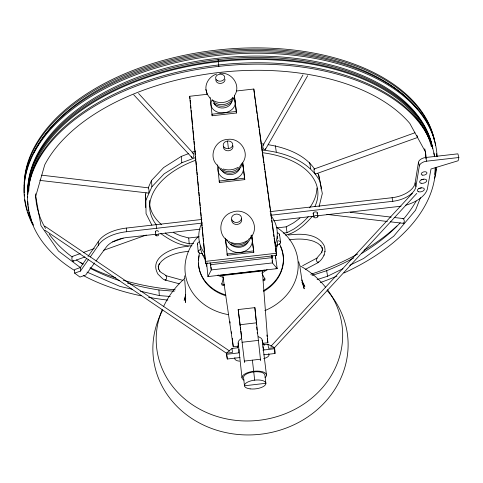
<?xml version="1.0" encoding="UTF-8"?>
<svg xmlns="http://www.w3.org/2000/svg" width="483" height="483" viewBox="0 0 483 483"><rect width="100%" height="100%" fill="white"/><g stroke="black" fill="none" stroke-linecap="round" stroke-linejoin="round"><path stroke-width="0.72" d="M184.741 275.841L184.687 278.812M241.772 164.51L241.82 163.248M305.528 269.291L317.983 262.686C323.26 258.918 326.792 251.836 324.081 245.503C317.506 233.15 300.366 233.452 288.399 235.046M206.368 91.269C204.218 83.951 209.55 76.157 216.626 74.062M185.707 298.156L185.418 302.467L185.635 292.143L184.711 279.796M270.909 215.231L392.854 201.29A21.904 11.972 -12.9 0 0 415.941 186.553L415.108 182.942L418.483 162.222A6.738 3.767 -14.6 0 1 425.728 157.494L457.89 153.835L458.85 157.512L458.138 160.748L431.005 168.99L427.262 189.439A28.201 15.329 -13 0 1 405.382 205.293M415.941 186.553L419.353 165.898L418.483 162.222M318.382 261.822L318.17 262.535M315.339 173.832C314.463 173.983 313.769 170.233 314.119 169.02L414.951 132.759M185.72 294.527L184.168 300.366L185.707 296.212M40.192 179.948L39.998 180.358M320.947 188.889L321.286 187.495L318.538 174.435L317.657 173.246M324.027 255.338L324.141 254.867M324.89 251.764L325.017 251.269M319.076 206.682L322.318 193.532L318.538 174.435M73.241 260.917L73.356 260.518M302.98 74.895L263.036 145.335C262.498 146.868 263.078 149.67 264.998 149.754L265.698 148.692M250.677 237.062C248.83 245.569 237.509 248.86 230.645 244.175M239.64 168.44C237.322 175.661 225.748 176.959 221.854 170.463M240.842 167.07L241.742 164.637M231.81 101.617C229.787 109.122 217.555 110.408 214.09 103.428M233.549 98.278C231.266 106.574 219.107 108.85 213.269 102.915M420.488 197.65L415.525 210.214L393.73 236.187L363.693 258.435L349.65 265.36M145.691 207.527L145.474 194.154L146.071 192.795M148.456 187.38L151.499 180.479L163.665 167.541L181.294 156.401L188.775 153.546M151.825 225.084L146.065 213.649L145.854 200.342L151.91 186.74L164.129 173.85L181.837 162.747L195.518 157.555M322.058 247.809L322.481 250.393L322.457 249.234L321.66 252.597L321.968 251.77C320.537 255.006 313.238 259.154 317.983 262.686M234.611 95.405C241.47 85.28 231.321 71.406 219.668 73.404M275.358 255.253L277.194 268.639L207.931 276.59L211.282 269.931L211.005 267.033M265.541 149.187L307.647 75.734M242.937 162.33C250.122 151.91 239.502 137.154 227.336 139.448C214.953 139.949 207.974 156.715 217.32 165.24M263.036 145.335L263.585 144.767M94.632 262.903L85.708 275.032L79.937 277.055L74.63 273.137L74.569 269.599L80.359 267.546L86.753 258.314M88.027 256.467L98.254 241.693A35.193 18.68 -2.6 0 1 126.383 228.067L201.888 219.445M74.63 273.137L80.432 271.09L88.546 259.431M90.255 256.98L98.369 245.322A35.265 18.614 -2.7 0 1 126.564 231.725L202.087 223.092M312.392 216.269C305.353 224.269 296.308 232.927 285.538 235.094M249.904 238.427C262.281 226.298 247.332 206.018 231.864 212.291C219.421 215.913 216.668 234.297 227.988 240.939M228.459 242.243C233.017 248.691 243.927 249.391 247.942 242.104M95.966 261.086L106.23 247.139A27.646 14.556 -2.7 0 1 130.434 237.153L155.924 234.243M240.788 167.178C236.785 174.079 225.935 175.299 220.477 169.491M148.498 188.002L149.054 190.326L148.716 193.109L40.059 180.407M417.789 137.407L315.2 174.146M270.939 346.281L412.452 193.242M273.994 348.243L416.823 193.363M238.028 347.76L232.027 348.454L226.436 353.188L227.312 359.014L239.979 357.547M316.6 258.32L317.023 258.176M232.643 97.928C227.39 103.121 218.859 104.08 212.58 100.198M263.036 280.062L264.913 278.83A11.157 3.031 56.6 0 1 262.583 274.579M263.748 280.84L264.998 280.019L264.913 278.83M261.756 273.191L267.081 269.701M402.949 218.66C404.374 218.986 404.645 222.228 403.776 223.388L390.33 221.818M80.196 253.617L72.444 256.401C71.52 257.524 71.683 260.766 73.09 261.176M277.212 227.867L286.202 226.835L293.193 223.068A84.163 48.107 -6.6 0 0 299.979 217.978M283.352 233.108L287.059 232.685L294.075 228.93A84.477 47.835 -6.6 0 0 308.226 216.692M302.654 265.728L316.794 258.176M317.096 279.597L327.577 276.24L342.96 268.657M246.946 240.878C242.327 243.698 236.567 244.356 231.429 242.659M238.053 167.329C233.627 170.01 228.139 170.638 223.224 169.014M192.174 152.248L195.603 150.938M83.716 252.349L94.288 248.552M112.599 241.971L123.171 238.173M72.909 261.273L84.917 256.98M103.277 250.417L146.355 235.022M207.521 262.921L205.673 263.549L205.305 261.412L189.674 96.28L207.575 94.257M262.354 270.969L264.612 270.202L220.465 275.274L222.82 275.509L262.354 270.969L267.86 342.755L263.199 343.292M312.036 275.419L326.659 270.703A196.261 113.499 -6.5 0 0 353.846 257.898M165.572 275.558L183.039 280.382M188.4 246.499C175.208 246.372 147.454 256.576 158.122 274.374C159.523 275.207 165.941 283.642 166.55 278.528C167.541 273.939 160.857 273.946 159.318 270.426L159.807 271.162L158.279 268.065L158.527 269.194L158.321 265.922L158.225 267.081L159.372 263.742L158.979 264.551L161.491 261.267L165.029 258.381C172.153 253.955 180.491 251.993 188.787 251.371M192.234 152.882L192.59 152.833C194.377 153.685 194.329 157.452 192.349 158.007L133.719 94.777M289.136 239.876C297.329 238.608 305.866 238.632 313.781 241.331L317.856 243.341L321.026 245.968L320.458 245.279L322.312 248.268L322.095 247.743M244.537 362.57L238.179 309.561L254.873 307.635L256.521 322.825A37.97 0.392 83.4 0 0 257.179 329.158L259.932 354.498A35.313 0.344 83.4 0 1 260.409 359.225L260.548 360.716M239.985 324.733L256.521 322.825M242.08 342.26L258.405 340.376M222.82 275.509L233.247 346.752L238.487 346.148M262.692 344.91L268.023 344.294L274.543 347.633L274.682 348.732L274.99 353.496L263.815 354.794M226.545 354.299L239.139 352.844M262.837 350.103L274.682 348.732M244.35 361.085L260.409 359.225M236.356 111.452L211.971 114.211L212.17 115.757L236.501 112.998L234.376 95.513M244.639 178.142L219.191 181.04L219.385 182.508L244.772 179.616L242.726 162.753L244.772 179.616M419.353 165.898A6.756 3.755 -14.5 0 1 426.616 161.183L458.85 157.512M270.027 211.657L392.087 197.71A21.856 12.015 -12.9 0 0 415.108 182.942M158.17 233.983L200.149 229.184M273.613 220.785L314.095 216.155M317.844 215.726L401.047 206.211M173.294 232.468A84.163 48.107 -6.6 0 0 181.053 235.891L188.714 237.992L199.062 236.809M165.258 232.927L166.852 234.388L181.536 241.808L189.221 243.885L193.671 243.378M191.986 245.811C180.89 246.71 169.527 239.785 160.827 233.603M253.672 250.906L227.07 253.955L227.258 255.32L253.792 252.277L251.721 235.203M205.305 261.412L276.415 253.255L253.816 89.029L236.664 90.967M140.378 291.171L159.299 295.584L170.294 296.477M127.367 283.05A196.261 113.499 -6.5 0 0 158.931 289.975L174.272 291.255M275.225 255.296L276.53 255.422L276.415 253.255M326.846 214.404L387.348 221.468M41.701 175.172L148.601 187.869M350.193 212.272L391.194 217.133M394.176 217.489L403.124 218.551M261.816 150.026C283.859 152.145 307.991 160.296 319.583 180.539M260.947 143.699L263.851 144.103M268.168 144.707C284.753 147.291 304.278 154.168 314.143 168.513M132.372 289.305L120.001 286.419L87 272.104M165.669 280.17L179.308 283.787M275.908 268.276L277.194 268.639L272.43 262.909L272.14 260.748M403.776 223.388L403.172 222.748M72.444 256.401L72.836 256.702M217.67 275.37L223.659 277.562M223.327 277.707A11.163 3.001 -69.8 0 1 221.763 283.787L224.577 284.819M224.052 285.743L221.939 284.97L221.763 283.787M44.762 226.116L229.624 351.05M44.883 230.174L226.467 353.242M80.933 267.98L58.449 251.063L40.977 225.639L35.7 196.309L44.744 164.818A197.016 112.889 -6.5 0 1 219.306 72.462A197.016 112.889 -6.5 0 1 409.777 123.376L425.475 151.94L425.746 157.875M314.119 169.02L314.397 169.4M138.573 93.461L193.248 153.262M210.081 98.176L207.207 94.239L205.855 89.44M165.446 280.068L165.077 279.422M301.99 282.181L304.845 286.485L301.615 279.965M218.968 167.227L220.399 169.4M226.865 239.785L228.374 242.164M191.685 157.579L191.232 156.57M417.348 136.611L417.517 137.051M302.092 281.927L304.205 288.798L301.718 278.8L299.895 266.568M416.968 135.403L417.161 136.049M298.717 261.768L299.702 265.608M206.712 92.464L207.207 94.239M431.289 146.434L430.987 145.208A203.216 117.423 -6.5 0 0 217.954 61.739A203.216 117.423 -6.5 0 0 28.745 190.978M425.728 157.494L426.616 161.183M392.087 197.71L392.854 201.29M206.483 266.35L206.072 263.012M309.657 162.481L310.69 168.658M317.307 212.822L317.905 216.432A2.095 1.135 -9.6 0 1 314.777 217.779A2.095 1.135 -9.6 0 1 314.813 215.792A2.095 1.135 -9.6 0 1 317.905 216.432M326.659 270.703L327.577 276.24M313.165 213.299L313.757 216.903M210.099 262.74L211.282 269.931L272.43 262.909L272.007 255.64M189.674 96.28L190.054 98.749M275.364 145.715L276.282 152.012M286.202 226.835L287.059 232.685M229.95 321.6L230.162 323.049M231.429 331.767L231.641 333.216M279.524 234.557L280.635 242.454M255.078 99.42L253.816 89.029M255.278 100.856L255.585 103.09M255.791 104.582L257.016 113.535M257.222 115.032L258.966 127.711M259.172 129.203L260.403 138.156M260.609 139.653L262.354 152.332M262.559 153.829L263.79 162.777M263.996 164.274L264.714 169.497M264.919 170.988L267.177 187.404M267.383 188.895L268.095 194.118M268.3 195.609L270.045 208.294M270.251 209.785L270.558 212.025M270.764 213.516L271.482 218.739M271.688 220.23L271.995 222.47M272.201 223.961L273.432 232.915M273.638 234.406L273.946 236.646M274.151 238.137L274.869 243.36M275.069 244.815L275.358 246.934M275.551 248.347L276.53 255.422L205.673 263.549L204.732 253.593M275.425 255.054L275.781 258.405M271.832 255.465L272.122 257.644L210.425 264.72L210.286 263.259M271.657 257.143L271.851 258.586M274.99 353.496L274.543 347.633L268.53 348.328L268.023 344.294M238.179 309.561L240.256 325.916M240.449 327.402L240.733 329.635M240.92 331.121L241.675 337.068M266.888 335.009L267.063 336.416M267.328 338.529L267.86 342.755M234.352 95.658L236.501 112.998M251.667 235.155L253.792 252.277M258.32 336.754A12.075 5.361 -6.6 0 1 262.191 340.153L266.465 374.977M218.081 59.584L218.859 66.328M227.541 141.024L228.429 148.649M252.38 360.155L253.666 371.282M253.732 371.898A10.729 4.438 -6.7 0 1 264.889 375.116L265.885 383.291L244.47 385.778L243.571 377.585A10.729 4.438 -6.7 0 1 253.732 371.898L254.692 380.145M241.228 338.728A12.075 5.361 -6.6 0 0 238.197 342.924L242.001 377.815M210.165 97.524L212.17 115.757M217.447 164.896L219.385 182.508M225.404 238.161L227.258 255.32M232.347 338.281L232.571 340.4M232.721 341.813L233.247 346.752M232.027 348.454L232.45 352.493L226.436 353.188L227.312 359.014M210.721 264.135L210.86 265.584M254.873 307.635L256.093 320.32M256.231 321.811L256.521 324.793M256.733 327.033L257.016 330.016M257.234 332.256L257.373 333.747M206.646 263.132L207.931 276.59M190.193 100.192L190.537 103.803M190.67 105.246L190.948 108.132M191.159 110.384L191.516 114.133M191.654 115.636L192.512 124.638M192.651 126.135L192.934 129.136M193.079 130.639L193.435 134.389M193.574 135.892L193.931 139.641M194.075 141.139L194.432 144.894M194.571 146.391L194.854 149.392M194.999 150.895L195.355 154.645M195.494 156.142L195.85 159.897M195.995 161.394L196.352 165.144M196.49 166.647L196.847 170.396M196.986 171.9L197.275 174.9M197.414 176.398L197.77 180.153M197.915 181.65L198.265 185.4M198.41 186.903L198.767 190.652M198.905 192.156L199.262 195.905M199.407 197.402L199.69 200.403M199.829 201.906L200.185 205.655M200.33 207.159L200.686 210.908M200.825 212.411L201.182 216.161M201.326 217.658L202.105 225.911M202.25 227.415L202.606 231.164M202.745 232.661L203.101 236.416M203.246 237.914L203.597 241.663M203.741 243.166L204.526 251.42M197.493 243.951L198.217 251.897M188.714 237.992L189.221 243.885M181.294 156.401L181.837 162.747M156.45 228.308L156.208 224.661A84.477 47.835 -6.6 0 1 195.331 160.362M155.52 231.623L155.761 235.281M158.931 289.975L159.299 295.584M151.499 180.479L151.91 186.74M145.474 194.154L145.854 200.342M126.383 228.067L126.564 231.725M98.254 241.693L98.369 245.322M80.359 267.546L80.432 271.09M277.604 241.283A38.869 32.947 -6.3 0 1 275.57 251.166M205.203 259.286A38.869 32.947 -6.3 0 1 200.161 245.932M277.284 236.259A38.869 32.947 -6.3 0 1 277.58 239.133M271.204 215.961A39.316 33.188 -6.3 0 1 275.207 244.253M204.436 253.032A39.316 33.188 -6.3 0 1 202.021 222.687M396.929 225.99A203.24 118.752 -6.5 0 1 364.11 250.291M357.722 253.961A203.24 118.752 -6.5 0 1 310.738 274.308M175.257 289.872A203.24 118.752 -6.5 0 1 123.213 280.243M115.63 277.888A203.24 118.752 -6.5 0 1 90.357 267.697M83.245 264.02A203.24 118.752 -6.5 0 1 80.136 262.275M34.1 152.556A205.347 119.802 -6.5 0 1 217.012 52.707A205.347 119.802 -6.5 0 1 417.288 109.098M27.712 192.699A204.025 118.13 -6.5 0 1 27.724 191.19M27.766 189.674A204.025 118.13 -6.5 0 1 220.93 59.276A204.025 118.13 -6.5 0 1 432.514 147.387M27.736 189.928A203.868 118.25 -6.5 0 1 217.549 58.286A203.868 118.25 -6.5 0 1 431.711 143.964M436.686 153.612A207.249 120.496 -6.5 0 1 436.819 156.583M436.016 169.122A207.249 120.496 -6.5 0 1 435.521 172.02M30.242 218.244A207.249 120.496 -6.5 0 1 29.662 216.885M29.107 215.521A207.249 120.496 -6.5 0 1 27.839 212.043M27.38 210.63A207.249 120.496 -6.5 0 1 24.881 199.751M24.434 196.032A207.249 120.496 -6.5 0 1 24.307 194.534M24.216 193.037A207.249 120.496 -6.5 0 1 216.408 54.199A207.249 120.496 -6.5 0 1 435.66 145.461M24.216 183.232A206.772 120.877 -6.5 0 1 219.155 49.834A206.772 120.877 -6.5 0 1 434.308 139.617M24.168 186.003A206.929 120.75 -6.5 0 1 216.758 51.452A206.929 120.75 -6.5 0 1 434.271 139.364M436.71 167.251A207.406 120.37 -6.5 0 1 434.7 178.142M32.759 224.698A207.406 120.37 -6.5 0 1 198.362 58.123A207.406 120.37 -6.5 0 1 437.079 156.655M421.436 187.827A3.58 1.938 -13.8 0 1 418.755 188.334M155.798 231.979A1.395 0.761 -3.5 0 1 155.876 230.995A1.395 0.761 -3.5 0 1 157.651 230.796A1.395 0.761 -3.5 0 1 158.189 231.701M313.763 214.041A2.089 1.141 -9.7 0 1 313.66 212.502A2.089 1.141 -9.7 0 1 316.437 211.977A2.089 1.141 -9.7 0 1 317.017 213.432M423.784 179.217A3.635 1.986 -14.1 0 1 421.067 179.73M262.619 152.719A84.477 47.835 -6.6 0 1 314.904 206.531M27.7 193.961A204.182 118.003 -6.5 0 1 218.503 60.9A204.182 118.003 -6.5 0 1 432.816 148.613A204.659 117.623 -6.5 0 0 218.334 65.018A204.659 117.623 -6.5 0 0 27.712 194.746M316.89 187.996A84.163 48.107 -6.6 0 1 309.597 207.847M161.642 224.752A84.163 48.107 -6.6 0 1 149.313 200.385M435.171 167.83A204.659 117.623 -6.5 0 1 434.706 174.472M33.55 225.253A204.659 117.623 -6.5 0 1 32.156 221.836M31.643 220.447A204.659 117.623 -6.5 0 1 29.197 211.886M28.895 210.425A204.659 117.623 -6.5 0 1 28.286 206.742M28.099 205.257A204.659 117.623 -6.5 0 1 27.773 201.52M27.658 197.758A204.659 117.623 -6.5 0 1 27.664 196.255M433.873 153.014A204.659 117.623 -6.5 0 1 434.501 156.703M435.479 167.993A204.816 117.49 -6.5 0 1 343.914 272.998M336.989 276.059A204.816 117.49 -6.5 0 1 320.289 282.579M167.83 300.112A204.816 117.49 -6.5 0 1 148.559 297.286M141.121 295.831A204.816 117.49 -6.5 0 1 83.499 275.624M74.322 270.323A204.816 117.49 -6.5 0 1 153.733 80.021A204.816 117.49 -6.5 0 1 434.603 156.613M416.165 201.013A196.261 113.499 -6.5 0 1 403.8 218.714M400.238 222.741A196.261 113.499 -6.5 0 1 361.411 253.569M119.754 280.708A196.261 113.499 -6.5 0 1 89.874 268.095M82.834 264.098A196.261 113.499 -6.5 0 1 76.399 259.981M72.094 256.926A196.261 113.499 -6.5 0 1 49.181 234.056M45.553 228.477A196.261 113.499 -6.5 0 1 35.651 193.798M424.75 148.752A196.261 113.499 -6.5 0 1 426.26 158.466M233.416 97.977A12.196 9.479 -6.2 0 1 224.16 112.829A12.196 9.479 -6.2 0 1 211.741 100.428M224.993 79.387A4.588 3.514 -6.2 0 1 220.242 83.438A4.588 3.514 -6.2 0 1 215.925 79.502M232.993 97.155A10.91 8.44 -6.2 0 1 223.237 104.6A10.91 8.44 -6.2 0 1 212.025 99.528M250.906 235.752A13.295 11.272 -6.3 0 1 241.059 252.337A13.295 11.272 -6.3 0 1 225.99 239.725M241.428 218.63A5.017 4.202 -6.3 0 1 237.225 224.438A5.017 4.202 -6.3 0 1 231.804 219.729M249.21 238.596A11.906 10.052 -6.3 0 1 229.129 241.458M241.911 164.045A12.721 10.318 -6.2 0 1 231.502 179.634A12.721 10.318 -6.2 0 1 218.89 166.043M232.703 145.437A4.794 3.834 -6.2 0 1 228.664 150.762A4.794 3.834 -6.2 0 1 223.508 146.482M240.83 164.751A11.387 9.189 -6.2 0 1 231.762 171.519A11.387 9.189 -6.2 0 1 220.659 168.138M239.496 361.181A8.066 3.472 -6.4 0 1 234.889 357.68M264.606 345.164A37.034 16.416 -8 0 1 263.483 343.751L263.181 343.262A37.034 16.416 -8 0 1 262.191 340.153M238.197 342.924A37.1 16.434 -5.3 0 1 237.25 347.814M243.975 380.133A12.316 5.09 -6.7 0 1 245.907 373.389A12.316 5.09 -6.7 0 1 261.689 371.56A12.316 5.09 -6.7 0 1 265.052 377.694M238.904 349.36A37.233 16.283 -5.3 0 1 238.614 352.59M263.966 349.656A37.173 16.265 -8 0 1 262.981 346.577M268.711 353.767A8.06 3.472 -6.9 0 1 263.676 358.621M217.422 275.207A4.081 1.111 -69.9 0 0 218.002 275.28A4.009 1.093 -69.9 0 0 218.407 274.936M203.621 255.429A4.552 2.385 -5.4 0 1 202.552 253.521A3.961 2.083 -5.2 0 1 199.642 253.231A4.033 2.119 -5.2 0 1 199.111 250.291A3.961 2.083 -5.2 0 1 200.789 249.542M197.728 244.476A4.015 2.137 -5.2 0 1 198.38 242.327A3.942 2.101 -5.2 0 1 199.135 241.898M276.777 245.014A4.546 2.379 -7.8 0 1 276.499 246.777M279.416 235.124A4.009 2.137 -8 0 0 278.305 233.18A3.936 2.101 -8 0 0 277.471 232.933M277.616 240.745A3.955 2.083 -8 0 1 279.416 241.089A4.027 2.119 -8 0 1 279.548 244.078A3.955 2.083 -8 0 1 276.795 245.014M276.596 227.324A56.722 48.789 -6.4 0 1 264.823 310.641M228.326 314.632A56.722 48.789 -6.4 0 1 198.519 236.253M280.388 246.396A42.534 36.473 -6.4 0 1 263.64 291.382M225.851 295.729A42.534 36.473 -6.4 0 1 198.519 263.024M198.598 260.071A42.534 36.473 -6.4 0 1 199.225 255.7M327.486 289.703A93.364 83.607 -6.5 0 1 259.661 420.228A93.364 83.607 -6.5 0 1 162.125 309.802M163.61 306.433A93.364 83.607 -6.5 0 1 184.264 278.836M300.281 265.94A93.364 83.607 -6.5 0 1 325.633 287.294M327.069 290.506A97.753 88.003 -6.6 0 1 321.756 405.503A97.753 88.003 -6.6 0 1 195.078 420.554A97.753 88.003 -6.6 0 1 162.771 310.026M279.337 243.595A42.595 36.509 -6.4 0 1 263.579 290.591M225.736 294.944A42.595 36.509 -6.4 0 1 199.612 252.73M418.767 191.817A3.592 1.932 -13.7 0 0 424.334 189.475A3.592 1.932 -13.7 0 0 419.395 188.31A3.592 1.932 -13.7 0 0 418.767 191.817M422.377 175.106A2.946 1.624 -14.2 0 0 426.942 173.149A2.946 1.624 -14.2 0 0 422.903 172.159A2.946 1.624 -14.2 0 0 422.377 175.106M156.293 235.758A1.401 0.755 -3.5 0 0 158.533 235.161A1.401 0.755 -3.5 0 0 156.619 234.442A1.401 0.755 -3.5 0 0 156.293 235.758M421.085 183.238A3.641 1.98 -14 0 0 426.731 180.841A3.641 1.98 -14 0 0 421.737 179.64A3.641 1.98 -14 0 0 421.085 183.238M217.247 80.528A4.601 3.514 -6.2 0 0 224.71 78.089A4.601 3.514 -6.2 0 0 218.6 74.454A4.601 3.514 -6.2 0 0 217.247 80.528M233.337 221.649A5.035 4.208 -6.3 0 0 241.476 218.799A5.035 4.208 -6.3 0 0 234.744 214.398A5.035 4.208 -6.3 0 0 233.337 221.649M224.927 147.919A4.806 3.84 -6.2 0 0 232.715 145.292A4.806 3.84 -6.2 0 0 226.31 141.296A4.806 3.84 -6.2 0 0 224.927 147.919M250.146 388.875A10.777 4.377 -6.7 0 0 265.885 383.291A10.777 4.377 -6.7 0 0 249.488 381.316A10.777 4.377 -6.7 0 0 250.146 388.875"/></g></svg>
